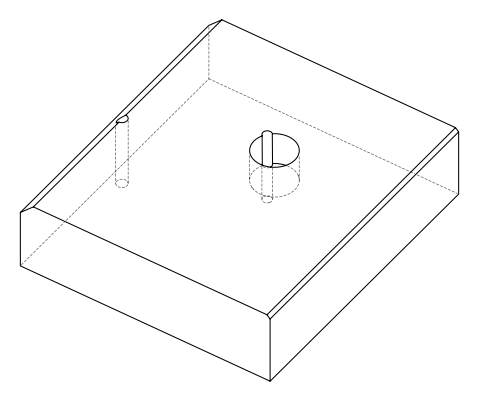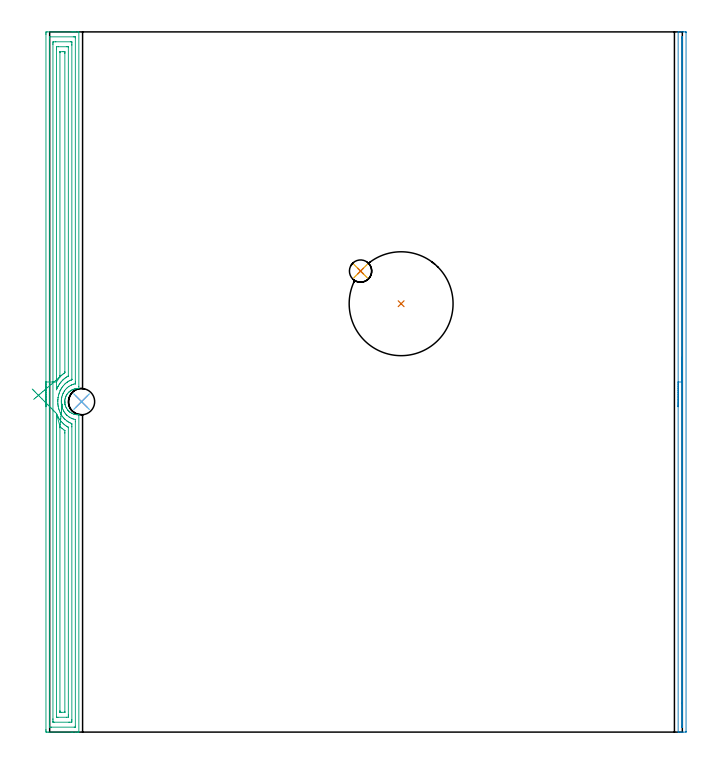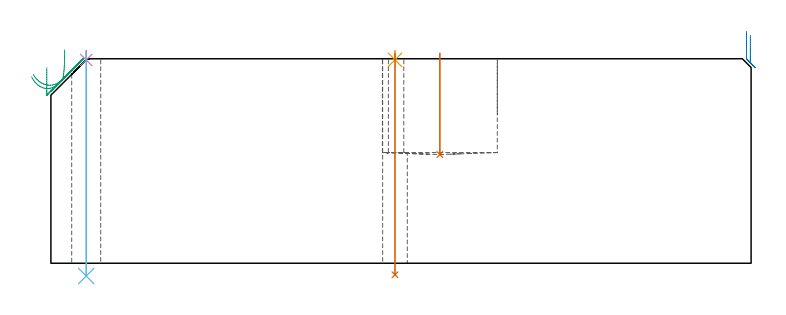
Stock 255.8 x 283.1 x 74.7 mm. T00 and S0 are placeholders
(PLAN: 7 operations, 4 tool changes, 17.2 min)
(1 INDEXABLE_INSERT_DRILL_BLIND_HOLE_FROM_SOLID | STEP1POCKET | NXT0302_036 | 0.15 min | 47794 mm3)
(2 AREA_MILL | FG_CHAMFER_SURFACE | UGT0205_001 | 4.67 min | 1449 mm3)
(3 AREA_MILL_1 | FG_CHAMFER_SURFACE_1 | UGT0205_001 | 11.66 min | 25040 mm3)
(4 SPOT_DRILL | STEP1HOLE | NXT0321_9005460120000 | 0.03 min | 1 mm3)
(5 SPOT_DRILL_1 | STEP1HOLE_1 | NXT0321_9005460120000 | 0.03 min | 4 mm3)
(6 DRILL_THROUGH_HOLE_INTO_CENTER | STEP1HOLE | UGT0301_218 | 0.33 min | 6457 mm3)
(7 DRILL_THROUGH_HOLE_INTO_CENTER_1 | STEP1HOLE_1 | UGT0301_485 | 0.33 min | 3716 mm3)
(TOOL NXT0302_036 | Index. Insert Drill 42mm [880-D4200L50-05] | D42 PA176 FL210 Z2)
(TOOL UGT0205_001 | Chamfer Mill 20 x 3 x 45 deg. | D20 FL50 Z2)
(TOOL NXT0321_9005460120000 | NC Spot Drill, 142deg, 12mm, Carbide, Uncoated | D12 PA142 FL30 Z2)
(TOOL UGT0301_218 | Twist Drill 10.6 mm | D10.6 PA118 FL86 Z2)
(TOOL UGT0301_485 | Carbide Drill 9.0 mm | D9 PA118 FL81 Z2)
(OP 1 INDEXABLE_INSERT_DRILL_BLIND_HOLE_FROM_SOLID)
G17 G21 G94 G90
T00 M6
G54
G17 G0 G90 X142.1 Y173.2 S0 M3
G43 Z84.7 H1
G94 G81 G98 Z39.7 F250. R76.7
G80
M5
M2
(OP 2 AREA_MILL)
G17 G21 G94 G90
T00 M6
G54
G17 G0 G90 X254.1 Y131.55 S1061 M3
G43 Z84.7 H0
G94 G1 Y131.588 Z83.828 F250.
Y131.702 Z82.963
Y131.891 Z82.112
Y132.153 Z81.28
Y132.487 Z80.474
Y132.89 Z79.7
Y133.358 Z78.964
Y133.89 Z78.272
Y134.479 Z77.629
Y135.122 Z77.039
Y135.814 Z76.508
Y136.55 Z76.04
Y137.324 Z75.637
Y138.13 Z75.303
Y138.962 Z75.041
Y139.814 Z74.852
Y140.678 Z74.738
Y141.55 Z74.7
Y282.946
X254.103 Y283.09 Z74.688
X254.2 Y283.098 Z74.591
X254.304 Y283.1 Z74.495
X255.533 Z73.266
X256.135 Z72.661
X256.436 Z72.361
X257.005 Z71.791
X257.296 Y283.099 Z71.501
X257.297 Y283.095 Z71.5
X257.3 Y282.795
Y0.305
X257.297 Y0.005
X257.296 Y0.002 Z71.501
X256.135 Y0. Z72.661
X255.533 Z73.266
X254.997 Z73.803
X254.395 Z74.404
X254.304 Z74.495
X254.202 Z74.59
X254.196 Y0.001 Z74.596
X254.103 Y0.01 Z74.688
X254.1 Y0.154 Z74.7
Y141.55
X255.514 Z73.286
X255.515 Y280.459 Z73.285
X255.517 Y280.715 Z73.283
X255.521 Y281.086 Z73.279
X255.764 Y281.096 Z73.036
X255.857 Y281.092 Z72.943
X255.875 Y281.091 Z72.925
X255.879 Y281.059 Z72.921
X255.882 Y280.974 Z72.918
X255.885 Y280.715 Z72.915
Y2.118
X255.884 Y2.057 Z72.916
X255.882 Y2.027 Z72.918
X255.88 Y2.018 Z72.92
X255.861 Y2.01 Z72.939
X255.637 Y2.003 Z73.163
X255.543 Y2.007 Z73.257
X255.525 Y2.009 Z73.275
X255.521 Y2.041 Z73.279
X255.518 Y2.125 Z73.282
X255.515 Y2.385 Z73.285
X255.514 Y11.679 Z73.286
Y141.55
Y142.422 Z73.324
Y143.286 Z73.438
Y144.138 Z73.626
Y144.97 Z73.889
Y145.776 Z74.223
Y146.55 Z74.626
Y147.286 Z75.094
Y147.978 Z75.625
Y148.621 Z76.215
Y149.21 Z76.858
Y149.742 Z77.55
Y150.21 Z78.286
Y150.613 Z79.06
Y150.947 Z79.866
Y151.209 Z80.698
Y151.398 Z81.549
Y151.512 Z82.414
Y151.55 Z83.286
G0 Z84.7
M5
M2
(OP 3 AREA_MILL_1)
G17 G21 G94 G90
T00 M6
G54
G17 G0 G90 X-1.5 Y131.55 S1061 M3
G43 Z84.7 H0
Z71.4
G94 G1 Y131.588 Z70.528 F250.
Y131.702 Z69.664
Y131.891 Z68.812
Y132.153 Z67.98
Y132.487 Z67.174
Y132.89 Z66.4
Y133.358 Z65.664
Y133.889 Z64.972
Y134.479 Z64.329
Y135.122 Z63.74
Y135.814 Z63.208
Y136.55 Z62.74
Y137.324 Z62.337
Y138.13 Z62.003
Y138.962 Z61.741
Y139.813 Z61.552
Y140.678 Z61.438
Y141.55 Z61.4
Y282.083
X-1.499 Y282.5 Z61.401
X-1.495 Y282.97 Z61.403
X-1.491 Y283.091 Z61.406
X-1.03 Y283.1 Z61.868
X8.681 Z71.575
X9.259 Z72.156
X9.564 Z72.46
X10.142 Z73.038
X10.447 Z73.342
X11.475 Z74.374
X11.79 Y283.093 Z74.681
X11.797 Y283.092 Z74.688
X11.8 Y282.946 Z74.7
Y139.766
X11.793 Y138.894 Z74.693
X11.772 Y138.893 Z74.672
X11.411 Y138.895 Z74.311
X11.04 Y138.879 Z73.94
X10.995 Y138.874 Z73.895
X10.601 Y138.828 Z73.498
X10.447 Y138.798 Z73.343
X10.203 Y138.75 Z73.101
X10.163 Y138.743 Z73.061
X9.722 Y138.614 Z72.618
X9.564 Y138.557 Z72.459
X9.373 Y138.488 Z72.272
X9.284 Y138.456 Z72.184
X9.217 Y138.428 Z72.116
X9.2 Y138.421 Z72.1
X9.123 Y138.379 Z72.02
X8.957 Y138.288 Z71.85
X8.801 Y138.205 Z71.695
X8.681 Y138.132 Z71.575
X8.406 Y137.965 Z71.305
X8.24 Y137.842 Z71.136
X8.121 Y137.755 Z71.019
X7.846 Y137.527 Z70.745
X7.798 Y137.479 Z70.697
X7.528 Y137.209 Z70.427
X7.278 Y136.918 Z70.177
X7.21 Y136.828 Z70.108
X7.059 Y136.632 Z69.959
X6.846 Y136.293 Z69.744
X6.651 Y135.943 Z69.549
X6.558 Y135.738 Z69.454
X6.485 Y135.545 Z69.382
X6.397 Y135.305 Z69.29
X6.393 Y135.294 Z69.286
X6.259 Y134.844 Z69.157
X6.173 Y134.398 Z69.068
X6.123 Y133.95 Z69.016
X6.121 Y133.859 Z69.014
X6.12 Y133.68 Z69.003
X6.117 Y133.559 Z69.
X6.115 Y133.503 Z69.002
X6.124 Y133.335 Z69.016
Y133.334
X6.131 Y133.237 Z69.021
X6.14 Y133.056 Z69.035
X6.204 Y132.629 Z69.095
X6.207 Y132.607 Z69.099
X6.251 Y132.412 Z69.149
X6.254 Y132.4 Z69.152
X6.307 Y132.183 Z69.201
X6.312 Y132.162 Z69.207
X6.46 Y131.71 Z69.358
X6.65 Y131.254 Z69.55
X6.683 Y131.197 Z69.583
X6.91 Y130.806 Z69.809
X7.201 Y130.374 Z70.1
X7.339 Y130.203 Z70.239
X7.36 Y130.177 Z70.26
X7.504 Y130.016 Z70.402
X7.529 Y129.988 Z70.427
X7.565 Y129.953 Z70.463
X7.733 Y129.787 Z70.632
X7.796 Y129.727 Z70.692
X7.798 Y129.724 Z70.695
X7.875 Y129.655 Z70.773
X8.071 Y129.48 Z70.971
X8.152 Y129.417 Z71.052
X8.237 Y129.352 Z71.137
X8.406 Y129.233 Z71.306
X8.839 Y128.974 Z71.739
X9.284 Y128.752 Z72.184
X9.692 Y128.585 Z72.592
X9.926 Y128.514 Z72.826
X10.163 Y128.453 Z73.062
X10.447 Y128.4 Z73.345
X10.6 Y128.372 Z73.499
X10.888 Y128.338 Z73.786
X11.041 Y128.32 Z73.939
X11.351 Y128.304 Z74.249
X11.563 Y128.309 Z74.46
X11.771 Y128.314 Z74.667
X11.786 Y128.31 Z74.683
X11.795 Y128.307 Z74.691
X11.8 Y128.169 Z74.7
Y0.154
X11.797 Y0.009 Z74.688
X11.79 Y0.007 Z74.681
X11.475 Y0. Z74.374
X11.057 Z73.956
X10.447 Z73.342
X9.259 Z72.156
X8.681 Z71.575
X-0.436 Z62.461
X-1.03 Y0.001 Z61.868
X-1.25 Y0.004 Z61.648
X-1.492 Y0.009 Z61.406
X-1.495 Y0.13 Z61.403
X-1.499 Y0.6 Z61.401
X-1.5 Y1.076 Z61.4
Y141.55
X-0.086 Z62.814
Y280.715
X-0.084 Y280.923 Z62.816
X-0.082 Y281.026 Z62.818
X-0.079 Y281.075 Z62.821
X-0.072 Y281.09 Z62.828
X-0.025 Y281.092 Z62.875
X0.357 Y281.099 Z63.257
X9.564 Y281.1 Z72.464
X10.068 Y281.098 Z72.968
X10.279 Y281.093 Z73.179
X10.379 Y281.09 Z73.279
X10.385 Y280.778 Z73.285
Y280.715
X10.386 Y141.55 Z73.286
X10.384 Y141.135 Z73.284
X10.382 Y140.927 Z73.282
X10.379 Y140.826 Z73.279
X10.374 Y140.813 Z73.274
X10.355 Y140.805 Z73.255
X10.314 Y140.792 Z73.214
X9.728 Y140.658 Z72.628
X9.601 Y140.62 Z72.501
X9.564 Y140.608 Z72.464
X8.948 Y140.389 Z71.848
X8.681 Y140.271 Z71.581
X8.355 Y140.096 Z71.255
X7.791 Y139.766 Z70.691
X7.298 Y139.38 Z70.198
X6.916 Y139.037 Z69.816
X6.832 Y138.958 Z69.732
X6.75 Y138.874 Z69.65
X6.413 Y138.49 Z69.313
X6.033 Y138.007 Z68.933
X6.022 Y137.992 Z68.922
X6.016 Y137.982 Z68.916
X5.69 Y137.436 Z68.59
X5.5 Y137.09 Z68.4
X5.388 Y136.849 Z68.288
X5.15 Y136.255 Z68.05
X5.135 Y136.213 Z68.035
X5.129 Y136.197 Z68.029
X4.935 Y135.523 Z67.835
X4.888 Y135.305 Z67.788
X4.789 Y134.778 Z67.689
X4.747 Y134.413 Z67.647
X4.712 Y133.964 Z67.612
X4.701 Y133.521 Z67.601
X4.724 Y133.059 Z67.624
X4.763 Y132.629 Z67.663
X4.855 Y132.035 Z67.755
X4.924 Y131.737 Z67.824
X4.97 Y131.552 Z67.87
X5.026 Y131.346 Z67.926
X5.15 Y130.949 Z68.05
X5.185 Y130.845 Z68.085
X5.205 Y130.79 Z68.105
X5.428 Y130.267 Z68.328
X5.584 Y129.953 Z68.484
X5.75 Y129.668 Z68.65
X6.033 Y129.219 Z68.933
X6.142 Y129.061 Z69.042
X6.506 Y128.583 Z69.406
X6.902 Y128.169 Z69.802
X6.916 Y128.155 Z69.816
X7.107 Y127.975 Z70.007
X7.798 Y127.438 Z70.698
X8.057 Y127.277 Z70.957
X8.681 Y126.942 Z71.581
X9.267 Y126.684 Z72.167
X9.564 Y126.589 Z72.464
X10.379 Y126.384 Z73.279
X10.385 Y125.555 Z73.285
Y125.492
X10.386 Y2.384 Z73.286
X10.384 Y2.177 Z73.284
X10.382 Y2.073 Z73.282
X10.379 Y2.025 Z73.279
X10.372 Y2.01 Z73.272
X10.324 Y2.008 Z73.224
X9.943 Y2.001 Z72.843
X0.736 Y2. Z63.636
X0.232 Y2.001 Z63.132
X0.021 Y2.006 Z62.921
X-0.079 Y2.01 Z62.821
X-0.085 Y2.322 Z62.815
Y2.384
X-0.086 Y141.55 Z62.814
X1.328 Z64.228
X1.329 Y278.039 Z64.229
Y278.332
X1.334 Y278.931 Z64.234
X1.335 Y279.069 Z64.235
X1.46 Y279.091 Z64.36
X1.619 Y279.094 Z64.519
X2.335 Y279.1 Z65.235
X2.502 Z65.402
X8.515 Z71.415
X8.681 Y279.098 Z71.581
X8.848 Y279.094 Z71.748
X8.954 Y279.09 Z71.854
X8.964 Y279.028 Z71.864
X8.967 Y278.931 Z71.867
X8.97 Y278.639 Z71.87
X8.971 Y278.039 Z71.871
Y277.746
Y142.741
X8.97 Y142.592 Z71.87
X8.967 Y142.517 Z71.867
X8.965 Y142.484 Z71.865
X8.956 Y142.47 Z71.856
X8.902 Y142.442 Z71.802
X8.74 Y142.383 Z71.64
X8.681 Y142.359 Z71.581
X8.125 Y142.112 Z71.025
X7.798 Y141.935 Z70.698
X7.558 Y141.793 Z70.458
X7.16 Y141.55 Z70.06
X7.018 Y141.446 Z69.918
X6.916 Y141.367 Z69.816
X6.524 Y141.054 Z69.424
X6.079 Y140.658 Z68.979
X6.056 Y140.635 Z68.956
X6.033 Y140.611 Z68.933
X5.634 Y140.169 Z68.534
X5.298 Y139.766 Z68.198
X5.233 Y139.682 Z68.133
X5.15 Y139.567 Z68.05
X4.872 Y139.155 Z67.772
X4.699 Y138.874 Z67.599
X4.539 Y138.6 Z67.439
X4.267 Y138.091 Z67.167
X4.232 Y138.017 Z67.132
X4.217 Y137.982 Z67.117
X3.981 Y137.379 Z66.881
X3.87 Y137.09 Z66.77
X3.755 Y136.715 Z66.655
X3.603 Y136.197 Z66.503
X3.563 Y136.017 Z66.463
X3.419 Y135.305 Z66.319
X3.414 Y135.275 Z66.314
X3.384 Y135.076 Z66.284
X3.324 Y134.474 Z66.224
X3.32 Y134.413 Z66.22
X3.298 Y134.014 Z66.198
X3.287 Y133.62 Z66.187
Y133.521
X3.328 Y132.686 Z66.228
X3.333 Y132.629 Z66.233
X3.384 Y132.142 Z66.284
X3.448 Y131.737 Z66.348
X3.462 Y131.658 Z66.362
X3.647 Y130.845 Z66.547
X3.753 Y130.472 Z66.653
X3.926 Y129.953 Z66.826
X4.267 Y129.112 Z67.167
X4.291 Y129.061 Z67.191
X4.315 Y129.013 Z67.215
X4.633 Y128.439 Z67.533
X4.801 Y128.169 Z67.701
X5.15 Y127.635 Z68.05
X5.429 Y127.277 Z68.329
X5.703 Y126.947 Z68.603
X6.033 Y126.602 Z68.933
X6.257 Y126.384 Z69.157
X6.916 Y125.845 Z69.816
X7.108 Y125.693 Z70.008
X7.411 Y125.492 Z70.311
X7.798 Y125.277 Z70.698
X8.258 Y125.028 Z71.158
X8.681 Y124.834 Z71.581
X8.845 Y124.759 Z71.745
X8.965 Y124.691 Z71.865
X8.967 Y124.6 Z71.867
X8.97 Y124.309 Z71.87
X8.971 Y123.708 Z71.871
Y123.415
Y5.061
Y4.768
X8.966 Y4.169 Z71.866
X8.965 Y4.031 Z71.865
X8.84 Y4.009 Z71.74
X8.681 Y4.006 Z71.581
X7.965 Y4. Z70.865
X7.798 Z70.698
X1.785 Z64.685
X1.619 Y4.002 Z64.519
X1.452 Y4.006 Z64.352
X1.346 Y4.01 Z64.246
X1.335 Y4.072 Z64.235
X1.333 Y4.169 Z64.233
X1.33 Y4.461 Z64.23
X1.329 Y5.061 Z64.229
X1.328 Y5.354 Z64.228
Y141.55
X2.743 Z65.643
Y276.011
X2.744 Y276.255 Z65.644
X2.749 Y276.897 Z65.649
X2.764 Y277.09 Z65.664
X3.431 Y277.1 Z66.331
X6.962 Z69.862
X7.344 Y277.096 Z70.244
X7.534 Y277.091 Z70.434
X7.551 Y277.089 Z70.451
X7.553 Y277.075 Z70.453
X7.556 Y277.041 Z70.456
X7.557 Y276.991 Z70.457
Y144.226
X7.555 Y144.064 Z70.455
X7.553 Y143.984 Z70.453
X7.551 Y143.968 Z70.451
X7.539 Y143.957 Z70.439
X7.504 Y143.933 Z70.404
X7.317 Y143.821 Z70.217
X6.916 Y143.582 Z69.816
X6.763 Y143.488 Z69.663
X6.523 Y143.334 Z69.423
X6.242 Y143.123 Z69.142
X6.033 Y142.958 Z68.933
X5.75 Y142.728 Z68.65
X5.429 Y142.442 Z68.329
X5.286 Y142.305 Z68.186
X5.15 Y142.165 Z68.05
X4.857 Y141.846 Z67.757
X4.597 Y141.55 Z67.497
X4.448 Y141.367 Z67.348
X4.267 Y141.134 Z67.167
X4.069 Y140.859 Z66.969
X3.931 Y140.658 Z66.831
X3.716 Y140.323 Z66.616
X3.384 Y139.772 Z66.284
X3.381 Y139.766 Z66.281
X3.085 Y139.176 Z65.985
X2.95 Y138.874 Z65.85
X2.8 Y138.515 Z65.7
X2.758 Y138.426 Z65.658
X2.749 Y138.412 Z65.649
X2.746 Y138.456 Z65.646
X2.744 Y138.51 Z65.644
X2.743 Y138.63 Z65.643
Y138.874
Y141.55
X4.164 Y143.642 Z67.064
X4.161 Y143.743 Z67.061
X4.159 Y143.892 Z67.059
X4.157 Y144.115 Z67.057
Y144.226
Y274.694
X4.16 Y274.917 Z67.06
X4.164 Y275.064 Z67.064
X4.167 Y275.092 Z67.067
X4.171 Y275.094 Z67.071
X4.189 Y275.097 Z67.089
X4.267 Y275.099 Z67.167
X5.41 Y275.1 Z68.31
X6.033 Y275.096 Z68.933
X6.121 Y275.093 Z69.021
X6.13 Y275.091 Z69.03
X6.136 Y275.07 Z69.036
X6.139 Y274.954 Z69.039
X6.142 Y274.805 Z69.042
X6.143 Y274.582 Z69.043
Y274.471
Y145.788
X6.141 Y145.565 Z69.041
X6.139 Y145.416 Z69.039
X6.136 Y145.303 Z69.036
X6.119 Y145.287 Z69.019
X6.033 Y145.224 Z68.933
X5.971 Y145.181 Z68.871
X5.879 Y145.118 Z68.779
X5.466 Y144.799 Z68.366
X5.15 Y144.548 Z68.05
X4.976 Y144.402 Z67.876
X4.775 Y144.226 Z67.675
X4.513 Y143.978 Z67.413
X4.267 Y143.738 Z67.167
X4.183 Y143.659 Z67.083
X4.164 Y143.642 Z67.064
X3.62 Y143.174 Z66.568
X3.045 Y142.68 Z66.136
X2.444 Y142.163 Z65.772
X1.821 Y141.628 Z65.478
X1.181 Y141.077 Z65.257
X0.529 Y140.517 Z65.111
X-0.13 Y139.95 Z65.04
X-0.791 Y139.381 Z65.045
X-1.45 Y138.815 Z65.126
X-2.101 Y138.255 Z65.282
X-2.739 Y137.707 Z65.513
X-3.359 Y137.173 Z65.816
X-3.957 Y136.659 Z66.189
X-4.528 Y136.168 Z66.63
X-5.067 Y135.704 Z67.134
X-5.572 Y135.27 Z67.699
X-6.037 Y134.871 Z68.319
X-6.459 Y134.507 Z68.991
G0 X-7.051 Y138.713 Z68.076
G1 X-6.676 Y138.335 Z67.385
X-6.26 Y137.915 Z66.743
X-5.807 Y137.457 Z66.155
X-5.319 Y136.964 Z65.625
X-4.801 Y136.44 Z65.158
X-4.256 Y135.89 Z64.757
X-3.689 Y135.316 Z64.425
X-3.103 Y134.725 Z64.164
X-2.504 Y134.119 Z63.977
X-1.895 Y133.504 Z63.865
X-1.282 Y132.884 Z63.829
X-0.669 Y132.265 Z63.869
X-0.061 Y131.65 Z63.984
X0.538 Y131.045 Z64.175
X1.123 Y130.454 Z64.439
X1.689 Y129.882 Z64.775
X2.233 Y129.332 Z65.179
X2.75 Y128.81 Z65.65
X2.753 Y128.806 Z65.653
X3.025 Y128.169 Z65.925
X3.189 Y127.818 Z66.089
X3.384 Y127.444 Z66.284
X3.476 Y127.277 Z66.376
X3.601 Y127.058 Z66.501
X4.042 Y126.384 Z66.942
X4.267 Y126.067 Z67.167
X4.729 Y125.492 Z67.629
X5.15 Y125.037 Z68.05
X5.613 Y124.6 Z68.513
X6.033 Y124.256 Z68.933
X6.332 Y124.016 Z69.232
X6.766 Y123.708 Z69.666
X6.916 Y123.618 Z69.816
X7.128 Y123.493 Z70.028
X7.408 Y123.335 Z70.308
X7.535 Y123.262 Z70.435
X7.551 Y123.239 Z70.451
X7.553 Y123.216 Z70.453
X7.556 Y123.165 Z70.456
X7.557 Y123.06 Z70.457
Y7.089
X7.556 Y6.845 Z70.456
X7.551 Y6.203 Z70.451
X7.536 Y6.01 Z70.436
X6.869 Y6. Z69.769
X3.338 Z66.238
X2.956 Y6.004 Z65.856
X2.766 Y6.009 Z65.666
X2.749 Y6.011 Z65.649
X2.747 Y6.025 Z65.647
X2.744 Y6.059 Z65.644
X2.743 Y6.108 Z65.643
Y127.925
X2.744 Y128.169 Z65.644
X2.748 Y128.796 Z65.648
X2.75 Y128.81 Z65.65
X4.167 Y123.562 Z67.067
X4.97 Y122.816 Z67.87
X5.15 Y122.667 Z68.05
X5.842 Y122.117 Z68.742
X6.033 Y121.981 Z68.933
X6.109 Y121.924 Z69.009
X6.136 Y121.891 Z69.036
X6.139 Y121.867 Z69.039
X6.141 Y121.815 Z69.041
X6.143 Y121.032 Z69.043
Y120.921
Y8.406
X6.14 Y8.183 Z69.04
X6.136 Y8.036 Z69.036
X6.133 Y8.008 Z69.033
X6.129 Y8.006 Z69.029
X6.111 Y8.003 Z69.011
X6.033 Y8.001 Z68.933
X4.889 Y8. Z67.789
X4.267 Y8.004 Z67.167
X4.179 Y8.007 Z67.079
X4.17 Y8.009 Z67.07
X4.164 Y8.029 Z67.064
X4.16 Y8.146 Z67.06
X4.158 Y8.294 Z67.058
X4.157 Y8.741 Z67.057
Y123.039
X4.158 Y123.262 Z67.058
X4.16 Y123.411 Z67.06
X4.164 Y123.529 Z67.064
X4.167 Y123.562 Z67.067
X4.248 Y124.422 Z67.187
X4.328 Y125.269 Z67.381
X4.407 Y126.095 Z67.649
X4.482 Y126.895 Z67.988
X4.555 Y127.663 Z68.396
X4.624 Y128.392 Z68.87
X4.689 Y129.078 Z69.405
X4.749 Y129.714 Z69.999
X4.804 Y130.297 Z70.646
X4.854 Y130.821 Z71.342
X4.897 Y131.283 Z72.08
X4.935 Y131.679 Z72.857
X4.966 Y132.006 Z73.665
X4.99 Y132.261 Z74.499
X5.007 Y132.444 Z75.352
X5.017 Y132.552 Z76.217
X5.02 Y132.584 Z77.089
X5.016 Y132.54 Z77.96
G0 Z84.7
M5
M2
(OP 4 SPOT_DRILL)
G17 G21 G94 G90
T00 M6
G54
G17 G0 G90 X12.9 Y133.6 S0 M3
G43 Z84.7 H0
G94 G81 G98 Z74.244 F250. R77.7
G80
M5
M2
(OP 5 SPOT_DRILL_1)
G17 G21 G94 G90
T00 M6
G54
G17 G0 G90 X125.7 Y186.4 S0 M3
G43 Z84.7 H0
G94 G81 G98 Z74.313 F250. R77.7
G80
M5
M2
(OP 6 DRILL_THROUGH_HOLE_INTO_CENTER)
G17 G21 G94 G90
T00 M6
G54
G17 G0 G90 X12.9 Y133.6 S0 M3
G43 Z84.7 H0
G94 G73 G98 Z-4.685 F250. Q9.923 R76.7
G80
M5
M2
(OP 7 DRILL_THROUGH_HOLE_INTO_CENTER_1)
G17 G21 G94 G90
T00 M6
G54
G17 G0 G90 X125.7 Y186.4 S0 M3
G43 Z84.7 H0
G94 G73 G98 Z-4.204 F250. Q8.767 R76.7
G80
M5
M2
